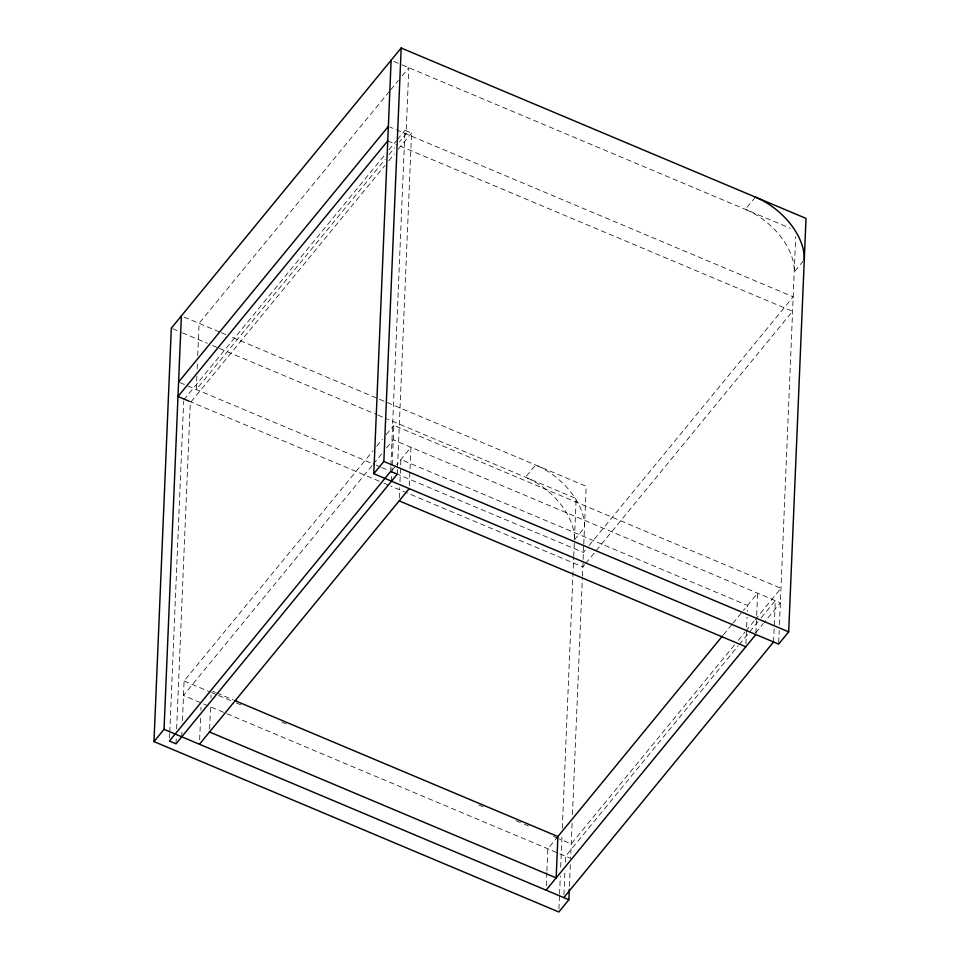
<?xml version="1.0" encoding="UTF-8"?>
<svg xmlns="http://www.w3.org/2000/svg" width="960" height="960" viewBox="0 0 960 960"><rect width="100%" height="100%" fill="white"/><g stroke="black" fill="none" stroke-linecap="round" stroke-linejoin="round"><path stroke-width="0.72" stroke-dasharray="4.8 3.6" d="M169.548 738.048L169.74 733.56M169.8 732.06L183.66 401.436M176.004 743.808L176.316 736.32M176.628 728.844L190.296 402.708L384.96 165.468M181.752 736.8L182.064 729.42M182.436 720.552L184.092 680.988L372.972 450.792M196.86 376.272L196.308 389.496L385.188 159.312M197.172 368.916L197.412 363.036M197.724 355.692L199.08 323.34L389.856 90.84M199.644 739.824L200.58 717.672M200.892 710.292L201.012 707.34M209.64 729.048L210.636 705.42M210.948 698.04L211.068 695.088M390.672 471.396L390.864 466.908M390.924 465.408L404.976 130.296L411.552 133.068L397.512 468.18M391.512 481.164L392.124 466.404M392.184 464.928L393.852 425.352L780.972 588.288L755.34 619.524M397.26 474.168L397.44 469.68M399.288 497.928L399.72 487.584M399.972 481.68L400.896 459.528L747.54 605.436L747.288 611.34M409.344 485.664L410.952 447.276L396.72 464.628M546.288 885.732L546.84 872.436M546.912 870.96L547.836 848.808L556.98 837.672M558.936 909.012L559.512 895.524M559.572 894.072L560.328 876.048M560.7 867.168L562.02 835.596M562.32 828.312L573.696 556.968M573.72 556.332L574.392 540.492M574.452 538.992L576.144 498.54L387.708 419.232M563.94 894.66L564.984 869.556M565.296 862.176L565.548 856.272L738.288 645.744M569.436 886.296L570.384 863.796M572.076 823.344L570.612 858.396L183.48 695.46L372.36 465.264M572.448 814.56L582.372 577.668M582.432 576.168L583.752 544.716M583.776 544.068L586.2 486.288L229.608 336.192M745.92 643.824L747.036 617.244M755.916 633.048L756.6 616.8M756.66 615.324L757.596 593.184L743.352 610.536M773.568 641.976L775.308 600.636L759.168 620.304M778.692 642.612L779.196 630.624M779.448 624.684L795.708 236.652M390.804 89.688L398.4 80.436M402.192 75.804L408.84 67.716L406.068 133.86L399.42 141.96M183.72 399.936L385.032 154.596M388.836 149.964L396.432 140.712M397.38 139.548L404.976 130.296M388.98 154.68L394.68 147.744M388.764 160.836L394.464 153.888M398.256 149.268L411.552 133.068M376.764 446.172L382.464 439.236M386.256 434.604L393.852 425.352M373.308 464.112L382.8 452.544M386.604 447.912L393.24 439.824L780.36 602.76L764.232 622.428M391.968 470.412L395.772 465.78M755.412 197.1L745.356 209.352A58.224 36.576 39.4 0 1 794.232 272.004L804.288 259.74M574.416 539.892L584.472 527.64A58.224 36.576 39.4 0 0 535.596 464.988L525.54 477.24A58.224 36.576 39.4 0 1 574.416 537.252M585.324 550.128L583.428 552.444L398.28 474.516M589.128 545.496L793.188 296.808L389.712 126.984M584.724 564.6L582.828 566.916L390.768 486.072M585.672 563.448L595.164 551.88M596.112 550.716L792.576 311.28L396.036 144.372M723.42 634.824L731.964 624.408M732.912 623.256L742.404 611.688M734.46 644.976L571.212 843.924L558.816 838.704M738.264 640.344L744.9 632.244M745.848 631.092L754.392 620.676M739.236 644.592L748.728 633.024M749.676 631.86L758.22 621.456M755.688 632.844L763.284 623.58M393.852 61.404L400.8 64.332M402.024 64.848L790.428 228.324M387.744 140.88L394.656 143.784M184.092 317.04L220.056 332.172M221.34 332.712L228.348 335.664M172.692 328.728L180.984 332.22M182.34 332.784L207.24 343.272M212.664 345.552L218.292 347.916M219.552 348.456L377.184 414.804M378.06 415.164L386.856 418.872M179.964 382.62L374.796 464.628M376.176 465.204L380.328 466.956M381.708 467.532L388.608 470.436M189.048 401.172L382.476 482.58M383.856 483.168L389.388 485.496M212.64 691.236L215.4 692.4M216.78 692.976L233.352 699.948M184.092 680.988L210.264 692.004M211.644 692.58L217.152 694.896M218.532 695.484L230.928 700.704M236.448 703.02L243.336 705.912M281.904 722.16L286.032 723.888M478.908 805.08L483.048 806.82M516.108 820.728L522.996 823.632M524.376 824.208L528.504 825.948M553.308 836.388L557.436 838.128"/><path stroke-width="1.44" d="M569.316 889.26L568.872 899.748L558.816 912L153.984 741.6L171.312 328.152L401.184 48L806.016 218.4L788.688 631.848L778.632 644.112L373.8 473.712L391.128 60.252M153.984 741.6L164.04 729.348L181.368 315.888M373.8 473.712L383.856 461.46L401.184 48M178.596 382.044L388.356 126.408M387.744 140.88L177.996 396.516L189.048 401.172M199.464 744.252L409.224 488.616M557.328 837.252L722.472 635.976M546.096 890.16L755.856 634.524M563.808 897.612L773.568 641.976M383.856 461.46L788.688 631.848M399.168 500.88L745.8 646.776M234.732 700.536L557.892 836.556L556.164 877.908L209.52 732M164.04 729.348L568.872 899.748M755.412 197.1A58.224 36.576 39.4 0 1 804.288 259.74M390.672 471.396L169.428 741.036L176.004 743.808L397.26 474.168L390.672 471.396"/></g></svg>
